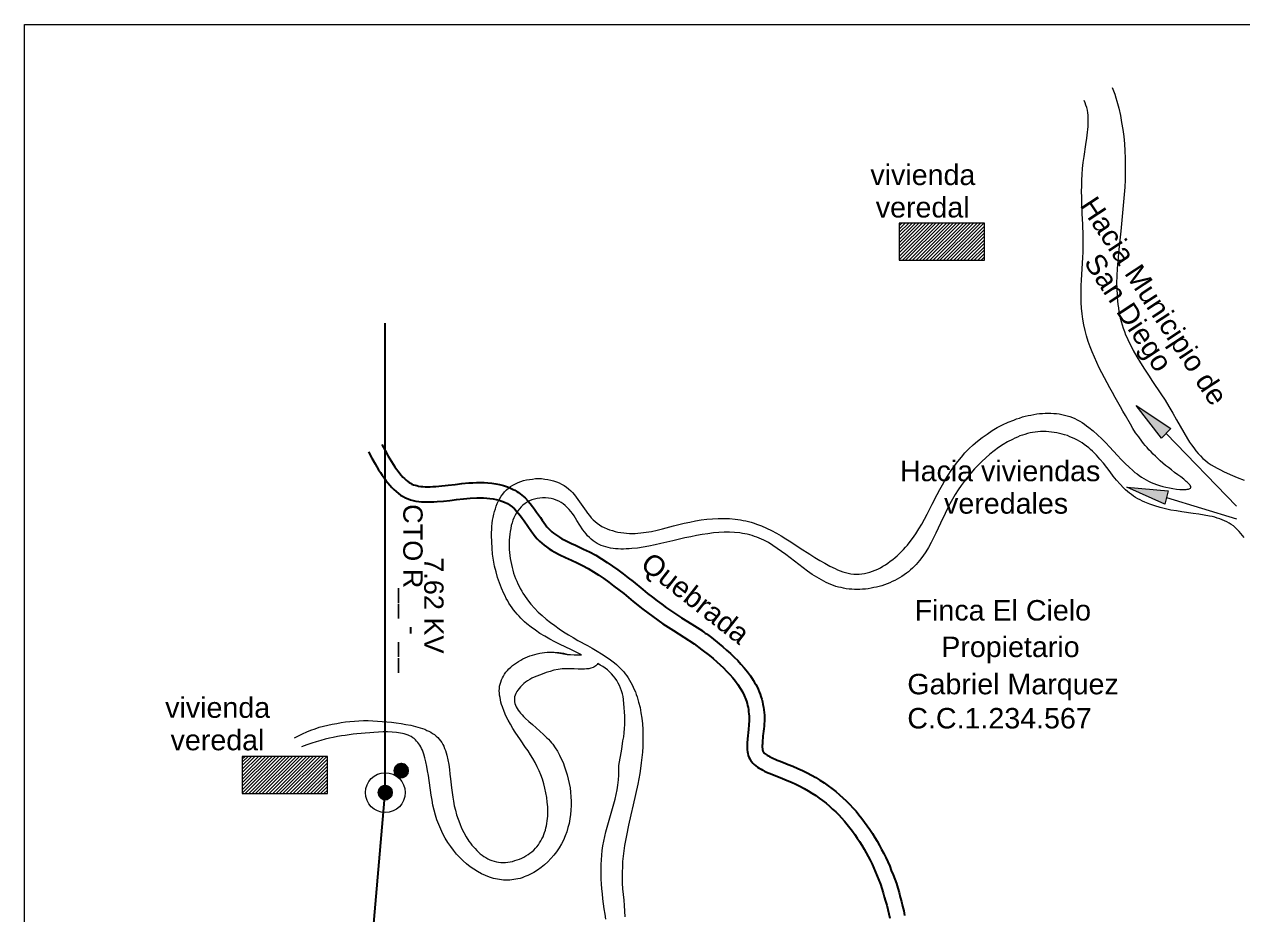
# Model space of a CAD drawing. Header units: millimetres. Extents: x 168 to 392, y 127 to 255.
# Drawn here: x 184.826 to 189.384, y 184.696 to 188.027 of the extents above; entities that cross this region are included whole.
import ezdxf

# ---------------------------------------------------------------- set-up
doc = ezdxf.new("R2010")
doc.units = ezdxf.units.MM
for name, color, linetype, lineweight in [('Bloque Poste', 8, 'Continuous', 25), ('Cartografia', 251, 'Continuous', 13), ('Esquemas', 7, 'Continuous', 13), ('Redes', 3, 'Continuous', 25), ('textos', 7, 'Continuous', 13), ('Via', 21, 'Continuous', 30)]:
    doc.layers.add(name, color=color, linetype=linetype, lineweight=lineweight)
doc.layers.add('Quebrada', color=130, linetype='Continuous')
doc.styles.add('Textos Catografia', font='arial.ttf')

msp = doc.modelspace()

# ---------------------------------------------------------------- linework, layer by layer
at = {"layer": 'Bloque Poste', "color": 251, "lineweight": 20, "true_color": 0x535353}
for centre, radius in [((186.1762, 185.15277), 0.07434), ((186.23581, 185.23493), 0.02613), ((186.1761, 185.15309), 0.02614)]:
    msp.add_circle(centre, radius, dxfattribs=at)
at = {"layer": 'Cartografia'}
for points in [[(188.09916, 187.28408), (188.09916, 187.14523), (188.41777, 187.14523), (188.41777, 187.28408)], [(188.09916, 187.28408), (188.09916, 187.14523), (188.41777, 187.14523), (188.41777, 187.28408)], [(189.08047, 186.47849), (188.98523, 186.60125), (189.11536, 186.51539)], [(189.09255, 186.23232), (188.95035, 186.29538), (189.1053, 186.28196)], [(186.26194, 185.2396), (186.2103, 185.2396), (186.20962, 185.2349), (186.26261, 185.2349)], [(186.26261, 185.2349), (186.20962, 185.2349), (186.2103, 185.2302), (186.26194, 185.2302)], [(186.2606, 185.24496), (186.21163, 185.24496), (186.2103, 185.2396), (186.26194, 185.2396)], [(186.26194, 185.2302), (186.2103, 185.2302), (186.21163, 185.22551), (186.2606, 185.22551)], [(186.25858, 185.24899), (186.21364, 185.24899), (186.21163, 185.24496), (186.2606, 185.24496)], [(186.2606, 185.22551), (186.21163, 185.22551), (186.21364, 185.22082), (186.25858, 185.22082)], [(186.25591, 185.25301), (186.21632, 185.25301), (186.21364, 185.24899), (186.25858, 185.24899)], [(186.25858, 185.22082), (186.21364, 185.22082), (186.21632, 185.21746), (186.25591, 185.21746)], [(186.25188, 185.25637), (186.22035, 185.25637), (186.21632, 185.25301), (186.25591, 185.25301)], [(186.24786, 185.25905), (186.22438, 185.25905), (186.22035, 185.25637), (186.25188, 185.25637)], [(186.24316, 185.26039), (186.22907, 185.26039), (186.22438, 185.25905), (186.24786, 185.25905)], [(186.23846, 185.26174), (186.23377, 185.26174), (186.22907, 185.26039), (186.24316, 185.26039)], [(186.19151, 185.17453), (186.15999, 185.17453), (186.15663, 185.17118), (186.19553, 185.17118)], [(186.18749, 185.17721), (186.16401, 185.17721), (186.15999, 185.17453), (186.19151, 185.17453)], [(186.18346, 185.17856), (186.1687, 185.17856), (186.16401, 185.17721), (186.18749, 185.17721)], [(186.17876, 185.17922), (186.17339, 185.17922), (186.1687, 185.17856), (186.18346, 185.17856)], [(186.25591, 185.21746), (186.21632, 185.21746), (186.22035, 185.21411), (186.25188, 185.21411)], [(186.25188, 185.21411), (186.22035, 185.21411), (186.22438, 185.21143), (186.24786, 185.21143)], [(186.24786, 185.21143), (186.22438, 185.21143), (186.22907, 185.20942), (186.24316, 185.20942)], [(186.24316, 185.20942), (186.22907, 185.20942), (186.23377, 185.20874), (186.23846, 185.20874)], [(186.20224, 185.15844), (186.14993, 185.15844), (186.14925, 185.15307), (186.20224, 185.15307)], [(186.20224, 185.15307), (186.14925, 185.15307), (186.14993, 185.14838), (186.20224, 185.14838)], [(186.2009, 185.16313), (186.15126, 185.16313), (186.14993, 185.15844), (186.20224, 185.15844)], [(186.20224, 185.14838), (186.14993, 185.14838), (186.15126, 185.14368), (186.2009, 185.14368)], [(186.19821, 185.16715), (186.15327, 185.16715), (186.15126, 185.16313), (186.2009, 185.16313)], [(186.2009, 185.14368), (186.15126, 185.14368), (186.15327, 185.13898), (186.19821, 185.13898)], [(186.19553, 185.17118), (186.15663, 185.17118), (186.15327, 185.16715), (186.19821, 185.16715)], [(186.19821, 185.13898), (186.15327, 185.13898), (186.15663, 185.13563), (186.19553, 185.13563)], [(186.19553, 185.13563), (186.15663, 185.13563), (186.15999, 185.13227), (186.19151, 185.13227)], [(186.19151, 185.13227), (186.15999, 185.13227), (186.16401, 185.12959), (186.18749, 185.12959)], [(186.18749, 185.12959), (186.16401, 185.12959), (186.1687, 185.12758), (186.18346, 185.12758)], [(186.18346, 185.12758), (186.1687, 185.12758), (186.17339, 185.12691), (186.17876, 185.12691)]]:
    msp.add_lwpolyline(points, close=True, dxfattribs=at)
for points in [[(188.09916, 187.27402), (188.10922, 187.28408)], [(188.09916, 187.26127), (188.12129, 187.28408)], [(188.09916, 187.24853), (188.1347, 187.28408)], [(188.09916, 187.23578), (188.14744, 187.28408)], [(188.09916, 187.22304), (188.16019, 187.28408)], [(188.09916, 187.21029), (188.17293, 187.28408)], [(188.09916, 187.19755), (188.18568, 187.28408)], [(188.09916, 187.1848), (188.19842, 187.28408)], [(188.09916, 187.17206), (188.21117, 187.28408)], [(188.09916, 187.15865), (188.22459, 187.28408)], [(188.09916, 187.14657), (188.23666, 187.28408)], [(188.11123, 187.14523), (188.24941, 187.28408)], [(188.1233, 187.14523), (188.26282, 187.28408)], [(188.13672, 187.14523), (188.27557, 187.28408)], [(188.14946, 187.14523), (188.28831, 187.28408)], [(188.16221, 187.14523), (188.30106, 187.28408)], [(188.17495, 187.14523), (188.31379, 187.28408)], [(188.18769, 187.14523), (188.32654, 187.28408)], [(188.20043, 187.14523), (188.33928, 187.28408)], [(188.21318, 187.14523), (188.3527, 187.28408)], [(188.22593, 187.14523), (188.36477, 187.28408)], [(188.23934, 187.14523), (188.37752, 187.28408)], [(188.25142, 187.14523), (188.39094, 187.28408)], [(188.26483, 187.14523), (188.40368, 187.28408)], [(188.27758, 187.14523), (188.41643, 187.28408)], [(188.29032, 187.14523), (188.41776, 187.27267)], [(188.30307, 187.14523), (188.41776, 187.25993)], [(188.31581, 187.14523), (188.41776, 187.24718)], [(188.32856, 187.14523), (188.41776, 187.23444)], [(188.3413, 187.14523), (188.41776, 187.2217)], [(188.35471, 187.14523), (188.41776, 187.20828)], [(188.36678, 187.14523), (188.41776, 187.19554)], [(188.37953, 187.14523), (188.41776, 187.18346)], [(188.39295, 187.14523), (188.41776, 187.17005)], [(188.40569, 187.14523), (188.41776, 187.1573)], [(189.09792, 186.4966), (189.36152, 186.22495)], [(189.09926, 186.25714), (189.36152, 186.17665)]]:
    msp.add_lwpolyline(points, dxfattribs=at)
at = {"layer": 'Cartografia', "color": 251, "lineweight": 20, "true_color": 0x535353}
msp.add_lwpolyline([(185.64081, 185.28856), (185.64081, 185.14971), (185.95943, 185.14971), (185.95943, 185.28856)], close=True, dxfattribs=at)
msp.add_lwpolyline([(185.64081, 185.28856), (185.64081, 185.14971), (185.95943, 185.14971), (185.95943, 185.28856)], close=True, dxfattribs=at)
at = {"layer": 'Cartografia', "lineweight": 20}
for points in [[(185.64081, 185.27917), (185.65021, 185.28856)], [(185.64081, 185.26643), (185.66295, 185.28856)], [(185.64081, 185.25368), (185.6757, 185.28856)], [(185.64081, 185.24094), (185.68844, 185.28856)], [(185.64081, 185.22819), (185.70119, 185.28856)], [(185.64081, 185.21477), (185.7146, 185.28856)], [(185.64081, 185.20203), (185.72734, 185.28856)], [(185.64081, 185.18928), (185.74009, 185.28856)], [(185.64081, 185.17655), (185.75283, 185.28856)], [(185.64081, 185.1638), (185.76558, 185.28856)], [(185.64081, 185.15106), (185.77832, 185.28856)], [(185.65222, 185.14971), (185.79106, 185.28856)], [(185.66496, 185.14971), (185.80381, 185.28856)], [(185.67771, 185.14971), (185.81655, 185.28856)], [(185.69045, 185.14971), (185.8293, 185.28856)], [(185.7032, 185.14971), (185.84271, 185.28856)], [(185.71594, 185.14971), (185.85545, 185.28856)], [(185.72935, 185.14971), (185.8682, 185.28856)], [(185.7421, 185.14971), (185.88094, 185.28856)], [(185.75484, 185.14971), (185.89369, 185.28856)], [(185.76759, 185.14971), (185.90643, 185.28856)], [(185.78033, 185.14971), (185.91918, 185.28856)], [(185.79307, 185.14971), (185.93193, 185.28856)], [(185.80582, 185.14971), (185.94467, 185.28856)], [(185.81857, 185.14971), (185.95742, 185.28856)], [(185.83131, 185.14971), (185.95942, 185.27783)], [(185.84473, 185.14971), (185.95942, 185.26442)], [(185.85747, 185.14971), (185.95942, 185.25167)], [(185.87021, 185.14971), (185.95942, 185.23893)], [(185.88295, 185.14971), (185.95942, 185.22618)], [(185.8957, 185.14971), (185.95942, 185.21344)], [(185.90845, 185.14971), (185.95942, 185.20069)], [(185.92119, 185.14971), (185.95942, 185.18795)], [(185.93394, 185.14971), (185.95942, 185.1752)], [(185.94668, 185.14971), (185.95942, 185.16246)]]:
    msp.add_lwpolyline(points, dxfattribs=at)
at = {"layer": 'Cartografia'}
for points in [[(189.08047, 186.47849), (188.98523, 186.60125), (189.11536, 186.51539)], [(189.09255, 186.23232), (188.95035, 186.29538), (189.1053, 186.28196)], [(186.2103, 185.2396), (186.26261, 185.2349), (186.20962, 185.2349)], [(186.26261, 185.2349), (186.20962, 185.2349), (186.26194, 185.2302)], [(186.20962, 185.2349), (186.26194, 185.2302), (186.2103, 185.2302)], [(186.21163, 185.24496), (186.26194, 185.2396), (186.2103, 185.2396)], [(186.26194, 185.2396), (186.2103, 185.2396), (186.26261, 185.2349)], [(186.26194, 185.2302), (186.2103, 185.2302), (186.2606, 185.22551)], [(186.2103, 185.2302), (186.2606, 185.22551), (186.21163, 185.22551)], [(186.21364, 185.24899), (186.2606, 185.24496), (186.21163, 185.24496)], [(186.2606, 185.24496), (186.21163, 185.24496), (186.26194, 185.2396)], [(186.2606, 185.22551), (186.21163, 185.22551), (186.25858, 185.22082)], [(186.21163, 185.22551), (186.25858, 185.22082), (186.21364, 185.22082)], [(186.21632, 185.25301), (186.25858, 185.24899), (186.21364, 185.24899)], [(186.25858, 185.24899), (186.21364, 185.24899), (186.2606, 185.24496)], [(186.25858, 185.22082), (186.21364, 185.22082), (186.25591, 185.21746)], [(186.21364, 185.22082), (186.25591, 185.21746), (186.21632, 185.21746)], [(186.22035, 185.25637), (186.25591, 185.25301), (186.21632, 185.25301)], [(186.25591, 185.25301), (186.21632, 185.25301), (186.25858, 185.24899)], [(186.22438, 185.25905), (186.25188, 185.25637), (186.22035, 185.25637)], [(186.25188, 185.25637), (186.22035, 185.25637), (186.25591, 185.25301)], [(186.22907, 185.26039), (186.24786, 185.25905), (186.22438, 185.25905)], [(186.24786, 185.25905), (186.22438, 185.25905), (186.25188, 185.25637)], [(186.23377, 185.26174), (186.24316, 185.26039), (186.22907, 185.26039)], [(186.24316, 185.26039), (186.22907, 185.26039), (186.24786, 185.25905)], [(186.23846, 185.26174), (186.23377, 185.26174), (186.24316, 185.26039)], [(186.15999, 185.17453), (186.19553, 185.17118), (186.15663, 185.17118)], [(186.16401, 185.17721), (186.19151, 185.17453), (186.15999, 185.17453)], [(186.19151, 185.17453), (186.15999, 185.17453), (186.19553, 185.17118)], [(186.1687, 185.17856), (186.18749, 185.17721), (186.16401, 185.17721)], [(186.18749, 185.17721), (186.16401, 185.17721), (186.19151, 185.17453)], [(186.17339, 185.17922), (186.18346, 185.17856), (186.1687, 185.17856)], [(186.18346, 185.17856), (186.1687, 185.17856), (186.18749, 185.17721)], [(186.17876, 185.17922), (186.17339, 185.17922), (186.18346, 185.17856)], [(186.25591, 185.21746), (186.21632, 185.21746), (186.25188, 185.21411)], [(186.21632, 185.21746), (186.25188, 185.21411), (186.22035, 185.21411)], [(186.25188, 185.21411), (186.22035, 185.21411), (186.24786, 185.21143)], [(186.22035, 185.21411), (186.24786, 185.21143), (186.22438, 185.21143)], [(186.24786, 185.21143), (186.22438, 185.21143), (186.24316, 185.20942)], [(186.22438, 185.21143), (186.24316, 185.20942), (186.22907, 185.20942)], [(186.24316, 185.20942), (186.22907, 185.20942), (186.23846, 185.20874)], [(186.22907, 185.20942), (186.23846, 185.20874), (186.23377, 185.20874)], [(186.14993, 185.15844), (186.20224, 185.15307), (186.14925, 185.15307)], [(186.20224, 185.15307), (186.14925, 185.15307), (186.20224, 185.14838)], [(186.14925, 185.15307), (186.20224, 185.14838), (186.14993, 185.14838)], [(186.15126, 185.16313), (186.20224, 185.15844), (186.14993, 185.15844)], [(186.20224, 185.15844), (186.14993, 185.15844), (186.20224, 185.15307)], [(186.20224, 185.14838), (186.14993, 185.14838), (186.2009, 185.14368)], [(186.14993, 185.14838), (186.2009, 185.14368), (186.15126, 185.14368)], [(186.15327, 185.16715), (186.2009, 185.16313), (186.15126, 185.16313)], [(186.2009, 185.16313), (186.15126, 185.16313), (186.20224, 185.15844)], [(186.2009, 185.14368), (186.15126, 185.14368), (186.19821, 185.13898)], [(186.15126, 185.14368), (186.19821, 185.13898), (186.15327, 185.13898)], [(186.15663, 185.17118), (186.19821, 185.16715), (186.15327, 185.16715)], [(186.19821, 185.16715), (186.15327, 185.16715), (186.2009, 185.16313)], [(186.19821, 185.13898), (186.15327, 185.13898), (186.19553, 185.13563)], [(186.15327, 185.13898), (186.19553, 185.13563), (186.15663, 185.13563)], [(186.19553, 185.17118), (186.15663, 185.17118), (186.19821, 185.16715)], [(186.19553, 185.13563), (186.15663, 185.13563), (186.19151, 185.13227)], [(186.15663, 185.13563), (186.19151, 185.13227), (186.15999, 185.13227)], [(186.19151, 185.13227), (186.15999, 185.13227), (186.18749, 185.12959)], [(186.15999, 185.13227), (186.18749, 185.12959), (186.16401, 185.12959)], [(186.18749, 185.12959), (186.16401, 185.12959), (186.18346, 185.12758)], [(186.16401, 185.12959), (186.18346, 185.12758), (186.1687, 185.12758)], [(186.18346, 185.12758), (186.1687, 185.12758), (186.17876, 185.12691)], [(186.1687, 185.12758), (186.17876, 185.12691), (186.17339, 185.12691)]]:
    msp.add_solid(points, dxfattribs=at)
at = {"layer": 'Esquemas'}
msp.add_lwpolyline([(184.82558, 188.02746), (191.69763, 188.02746), (191.69763, 181.04926), (184.82558, 181.04926)], close=True, dxfattribs=at)
at = {"layer": 'Quebrada', "lineweight": 25}
for points in [[(186.16266, 186.45568), (186.1754, 186.43288), (186.18749, 186.41142), (186.19352, 186.40136), (186.19956, 186.3913), (186.20559, 186.38123), (186.21163, 186.37185), (186.21767, 186.36312), (186.22438, 186.35507), (186.23042, 186.34702), (186.23577, 186.34032), (186.24181, 186.33361), (186.24786, 186.32757), (186.25389, 186.3222), (186.25993, 186.31751), (186.26529, 186.31349), (186.27066, 186.31013), (186.27603, 186.30745), (186.28139, 186.30477), (186.28743, 186.30275), (186.29413, 186.30141), (186.30084, 186.30007), (186.3089, 186.29873), (186.31694, 186.29806), (186.32566, 186.29739), (186.34444, 186.29739), (186.3545, 186.29806), (186.36523, 186.29873), (186.37664, 186.2994), (186.38804, 186.30074), (186.40011, 186.30208), (186.41152, 186.30343), (186.43701, 186.30611), (186.4625, 186.30946), (186.48933, 186.31147), (186.50341, 186.31214), (186.5175, 186.31281), (186.54568, 186.31281), (186.55976, 186.31147), (186.57451, 186.3108), (186.58927, 186.30812), (186.60402, 186.30544), (186.61811, 186.30208), (186.63287, 186.29671), (186.63957, 186.29403), (186.64695, 186.29068), (186.65434, 186.28732), (186.66104, 186.28397), (186.66775, 186.27995), (186.67513, 186.27525), (186.68117, 186.27056), (186.68721, 186.26587), (186.69324, 186.2605), (186.69928, 186.2558), (186.70934, 186.24507), (186.71873, 186.23433), (186.72745, 186.2236), (186.73483, 186.21288), (186.74221, 186.20214), (186.74958, 186.19208), (186.75629, 186.18202), (186.76299, 186.17263), (186.76903, 186.16323), (186.77507, 186.15518), (186.78111, 186.1478), (186.78782, 186.14042), (186.79318, 186.1344), (186.79922, 186.12903), (186.80592, 186.12366), (186.81263, 186.11829), (186.82069, 186.1136), (186.82807, 186.10823), (186.83678, 186.10286), (186.8455, 186.09884), (186.85489, 186.09348), (186.86495, 186.08878), (186.87501, 186.08409), (186.88508, 186.07938), (186.89581, 186.07469), (186.91794, 186.06397), (186.92934, 186.0586), (186.94075, 186.05323), (186.96355, 186.04116), (186.98501, 186.02774), (187.00581, 186.01432), (187.02661, 186.00024), (187.04673, 185.98615), (187.06618, 185.97139), (187.08497, 185.95664), (187.10308, 185.94256), (187.13997, 185.91304), (187.1574, 185.89828), (187.17552, 185.8842), (187.19295, 185.87078), (187.21107, 185.85804), (187.22851, 185.84463), (187.24728, 185.83188), (187.26607, 185.8198), (187.28484, 185.80705), (187.32375, 185.78291), (187.36266, 185.75877), (187.36601, 185.75609), (187.36869, 185.75408), (187.37339, 185.75005), (187.37809, 185.74669), (187.38144, 185.744), (187.39619, 185.73261), (187.42504, 185.70913), (187.43912, 185.69773), (187.45321, 185.68566), (187.4673, 185.67291), (187.48139, 185.66017), (187.49479, 185.64742), (187.50687, 185.63333), (187.51961, 185.61925), (187.53169, 185.60449), (187.54242, 185.58974), (187.55315, 185.57296), (187.55785, 185.56492), (187.56254, 185.55687), (187.56725, 185.54814), (187.57127, 185.53943), (187.57528, 185.53003), (187.57864, 185.52132), (187.58133, 185.51193), (187.58468, 185.50253), (187.58737, 185.49247), (187.58938, 185.48308), (187.59139, 185.47302), (187.59273, 185.46296), (187.5934, 185.45223), (187.59475, 185.44216), (187.59475, 185.4207), (187.59407, 185.41064), (187.5934, 185.40124), (187.59273, 185.39186), (187.59139, 185.38247), (187.59072, 185.37308), (187.58938, 185.36503), (187.58871, 185.35698), (187.58803, 185.34893), (187.58737, 185.34155), (187.58737, 185.33485), (187.58669, 185.32881), (187.58669, 185.32278), (187.58737, 185.31807), (187.58737, 185.31405), (187.58803, 185.31137), (187.58871, 185.30868), (187.58938, 185.30735), (187.58938, 185.30667), (187.59004, 185.30533), (187.59139, 185.30399), (187.59273, 185.30198), (187.59475, 185.29997), (187.59809, 185.29795), (187.60145, 185.29526), (187.60547, 185.29259), (187.61016, 185.28991), (187.61553, 185.28655), (187.62157, 185.28387), (187.62828, 185.28051), (187.63499, 185.27783), (187.64237, 185.27448), (187.64975, 185.27179), (187.66584, 185.26508), (187.68329, 185.25838), (187.70139, 185.25167), (187.7195, 185.24362), (187.73694, 185.23557), (187.75438, 185.22685), (187.77115, 185.21813), (187.78725, 185.20874), (187.80268, 185.19936), (187.8181, 185.18928), (187.83286, 185.17856), (187.84762, 185.16782), (187.86171, 185.15643), (187.87579, 185.14502), (187.88854, 185.13362), (187.90128, 185.12154), (187.91402, 185.10879), (187.92542, 185.09605), (187.9375, 185.0833), (187.94823, 185.0699), (187.95963, 185.05648), (187.9697, 185.04239), (187.97976, 185.02898), (187.98982, 185.01422), (187.99921, 185.00013), (188.00793, 184.98538), (188.01665, 184.97062), (188.02537, 184.95519), (188.03342, 184.94044), (188.04146, 184.92501), (188.04951, 184.90958), (188.05623, 184.89349), (188.06361, 184.87738), (188.06964, 184.86129), (188.07635, 184.84519), (188.08238, 184.82909), (188.08842, 184.81232), (188.09379, 184.79556), (188.09849, 184.77878), (188.10318, 184.76201), (188.10787, 184.74525), (188.1119, 184.7278), (188.11592, 184.71104), (188.11928, 184.6936)], [(186.11303, 186.42751), (186.12577, 186.4047), (186.13784, 186.38257), (186.15126, 186.36111), (186.15797, 186.35038), (186.16468, 186.34032), (186.17139, 186.33025), (186.17876, 186.32087), (186.18547, 186.31147), (186.19286, 186.30275), (186.2009, 186.29403), (186.20827, 186.28665), (186.21632, 186.27927), (186.22505, 186.2719), (186.2331, 186.26587), (186.24249, 186.2605), (186.25188, 186.2558), (186.26126, 186.25177), (186.27066, 186.24841), (186.28072, 186.24574), (186.29079, 186.24372), (186.30151, 186.24171), (186.31224, 186.24104), (186.32365, 186.24038), (186.34646, 186.24038), (186.35786, 186.24104), (186.36993, 186.24171), (186.39408, 186.24372), (186.41823, 186.2464), (186.44304, 186.24976), (186.46853, 186.25245), (186.49335, 186.25446), (186.51884, 186.2558), (186.54365, 186.2558), (186.55573, 186.25513), (186.56781, 186.25378), (186.5792, 186.25177), (186.59129, 186.24976), (186.60201, 186.24708), (186.61275, 186.24306), (186.62281, 186.23903), (186.63287, 186.23433), (186.64226, 186.22829), (186.65098, 186.22159), (186.65903, 186.21421), (186.66707, 186.20616), (186.67446, 186.19745), (186.68184, 186.18872), (186.68854, 186.17934), (186.69592, 186.16927), (186.72275, 186.1297), (186.73012, 186.1203), (186.73751, 186.11159), (186.74489, 186.10219), (186.75293, 186.09415), (186.76166, 186.0861), (186.77038, 186.07872), (186.77977, 186.07201), (186.78916, 186.0653), (186.79922, 186.05926), (186.80861, 186.0539), (186.8294, 186.0425), (186.85087, 186.03243), (186.87233, 186.02237), (186.8938, 186.01231), (186.91459, 186.00225), (186.93538, 185.99151), (186.95483, 185.97944), (186.97496, 185.9667), (186.99374, 185.95395), (187.01253, 185.93987), (187.0313, 185.92578), (187.06819, 185.89762), (187.10374, 185.8681), (187.13997, 185.83926), (187.15874, 185.82517), (187.17753, 185.81176), (187.19631, 185.79767), (187.21509, 185.78492), (187.254, 185.75943), (187.2929, 185.73462), (187.33248, 185.7098), (187.36064, 185.68767), (187.38881, 185.66553), (187.40291, 185.65412), (187.41632, 185.64273), (187.42906, 185.63064), (187.44114, 185.61925), (187.45321, 185.60718), (187.46529, 185.5951), (187.47602, 185.58236), (187.48608, 185.56961), (187.49547, 185.55687), (187.50419, 185.54345), (187.51223, 185.53003), (187.51895, 185.51595), (187.52498, 185.5012), (187.52766, 185.49448), (187.52967, 185.48644), (187.53169, 185.47906), (187.5337, 185.47169), (187.53504, 185.46363), (187.53571, 185.45558), (187.53705, 185.44753), (187.53772, 185.43948), (187.53772, 185.42271), (187.53639, 185.40595), (187.53504, 185.3885), (187.53102, 185.35429), (187.52967, 185.33753), (187.52967, 185.32143), (187.53035, 185.31338), (187.53102, 185.306), (187.53236, 185.2993), (187.5337, 185.29192), (187.53639, 185.28588), (187.53973, 185.27917), (187.54309, 185.2738), (187.54711, 185.26776), (187.55182, 185.2624), (187.55651, 185.2577), (187.56254, 185.25301), (187.56858, 185.24831), (187.57528, 185.2443), (187.582, 185.24027), (187.58938, 185.23624), (187.59675, 185.23221), (187.61219, 185.22551), (187.62895, 185.21881), (187.66249, 185.20539), (187.67993, 185.19868), (187.69602, 185.19197), (187.71212, 185.18393), (187.72755, 185.17655), (187.74298, 185.1685), (187.75841, 185.15978), (187.77249, 185.15106), (187.78658, 185.14166), (187.79999, 185.13227), (187.81274, 185.12288), (187.82548, 185.11283), (187.83823, 185.10209), (187.84964, 185.09136), (187.86171, 185.08063), (187.8731, 185.06922), (187.88384, 185.05782), (187.89457, 185.04574), (187.90464, 185.03367), (187.9147, 185.02093), (187.92408, 185.00818), (187.93347, 184.99611), (187.9422, 184.98269), (187.95091, 184.96928), (187.95963, 184.95586), (187.96769, 184.94178), (187.97507, 184.92769), (187.98311, 184.91361), (187.99049, 184.89952), (187.99787, 184.88476), (188.0039, 184.87001), (188.01062, 184.85525), (188.01665, 184.83982), (188.02269, 184.82507), (188.02873, 184.80964), (188.03409, 184.79421), (188.03879, 184.77812), (188.04348, 184.76269), (188.04818, 184.74659), (188.05287, 184.73116), (188.05623, 184.71507), (188.06025, 184.69896), (188.06361, 184.68286)]]:
    msp.add_lwpolyline(points, dxfattribs=at)
at = {"layer": 'Redes'}
for points in [[(186.1761, 185.15309), (186.17608, 186.90912)], [(185.91314, 182.12793), (186.1762, 185.15277)]]:
    msp.add_lwpolyline(points, dxfattribs=at)
at = {"layer": 'Via', "lineweight": 20}
for points in [[(188.89602, 187.79117), (188.90072, 187.77843), (188.90541, 187.76569), (188.90943, 187.75227), (188.91346, 187.73952), (188.92084, 187.71336), (188.92687, 187.68653), (188.93156, 187.66037), (188.93627, 187.63355), (188.93961, 187.60738), (188.9423, 187.58055), (188.94365, 187.55372), (188.94431, 187.52689), (188.94498, 187.50006), (188.94498, 187.47256), (188.94431, 187.44573), (188.94297, 187.41823), (188.94096, 187.3914), (188.93895, 187.3639), (188.93358, 187.30889), (188.92822, 187.25322), (188.92218, 187.19755), (188.91949, 187.17005), (188.91681, 187.14187), (188.9148, 187.11437), (188.91346, 187.08687), (188.91279, 187.05937), (188.91346, 187.03254), (188.91412, 187.01913), (188.9148, 187.00571), (188.91547, 186.99296), (188.91748, 186.97956), (188.91949, 186.96681), (188.9215, 186.95339), (188.92352, 186.94065), (188.92621, 186.9279), (188.92955, 186.91516), (188.93358, 186.90309), (188.9376, 186.89034), (188.9423, 186.87827), (188.94633, 186.8662), (188.9517, 186.85412), (188.95705, 186.84204), (188.96309, 186.83065), (188.97517, 186.80717), (188.98858, 186.78369), (189.002, 186.76088), (189.01676, 186.73741), (189.03219, 186.7146), (189.04694, 186.69112), (189.07846, 186.64484), (189.09389, 186.62137), (189.10865, 186.59789), (189.12274, 186.57307), (189.13682, 186.54825), (189.15024, 186.5241), (189.16432, 186.49996), (189.17841, 186.47648), (189.18512, 186.46441), (189.19317, 186.45367), (189.20122, 186.44294), (189.20926, 186.43222), (189.21731, 186.42215), (189.2267, 186.41276), (189.23542, 186.40337), (189.24549, 186.39531), (189.25554, 186.38727), (189.26696, 186.37989), (189.27768, 186.37318), (189.28909, 186.36648), (189.30116, 186.36044), (189.31323, 186.3544), (189.33805, 186.343), (189.36354, 186.33226), (189.3897, 186.32153)], [(186.80258, 185.67828), (186.8294, 185.67425), (186.84282, 185.67224), (186.85623, 185.67023), (186.86965, 185.66956), (186.88307, 185.66888), (186.90989, 185.66888), (186.87032, 185.68834), (186.83008, 185.70712), (186.81062, 185.71718), (186.79184, 185.72724), (186.77305, 185.73797), (186.75495, 185.74871), (186.73818, 185.7601), (186.72141, 185.77218), (186.70531, 185.78492), (186.69727, 185.79164), (186.69055, 185.79834), (186.68317, 185.80572), (186.67647, 185.8131), (186.66909, 185.82047), (186.66305, 185.82852), (186.65635, 185.83658), (186.65031, 185.84463), (186.64494, 185.85334), (186.63891, 185.86207), (186.63422, 185.87012), (186.62885, 185.87951), (186.62414, 185.88889), (186.61945, 185.89828), (186.61074, 185.91774), (186.60336, 185.93719), (186.59598, 185.95799), (186.59061, 185.97877), (186.58525, 186.00024), (186.58121, 186.02237), (186.57787, 186.04518), (186.57586, 186.06799), (186.57451, 186.09079), (186.57384, 186.11427), (186.57384, 186.12567), (186.57451, 186.13774), (186.57519, 186.14915), (186.57652, 186.16055), (186.57787, 186.17196), (186.57988, 186.18269), (186.58189, 186.19409), (186.58457, 186.20415), (186.58793, 186.21489), (186.59129, 186.22495), (186.59531, 186.23501), (186.6, 186.2444), (186.6047, 186.25378), (186.61006, 186.26184), (186.61611, 186.26988), (186.62213, 186.27794), (186.62951, 186.28532), (186.63689, 186.29202), (186.64494, 186.29806), (186.65367, 186.30343), (186.66305, 186.30879), (186.67312, 186.31349), (186.68317, 186.31751), (186.69391, 186.32019), (186.70464, 186.32288), (186.71537, 186.32489), (186.72678, 186.32623), (186.73818, 186.32757), (186.76098, 186.32757), (186.77305, 186.32623), (186.78379, 186.32489), (186.7952, 186.3222), (186.80592, 186.31952), (186.81666, 186.31617), (186.82672, 186.31214), (186.8361, 186.30745), (186.8455, 186.30208), (186.85422, 186.29605), (186.86227, 186.29001), (186.87032, 186.28263), (186.87702, 186.27525), (186.8844, 186.2672), (186.89044, 186.25848), (186.90319, 186.24104), (186.91526, 186.2236), (186.92733, 186.20616), (186.93337, 186.19811), (186.94007, 186.18939), (186.94612, 186.18134), (186.9535, 186.17397), (186.96087, 186.16726), (186.96892, 186.16055), (186.97764, 186.15452), (186.98636, 186.14915), (186.99575, 186.14446), (187.00581, 186.14042), (187.0152, 186.13641), (187.02593, 186.13305), (187.036, 186.13036), (187.04673, 186.12768), (187.05747, 186.12634), (187.06819, 186.125), (187.07893, 186.12366), (187.08966, 186.12299), (187.11112, 186.12299), (187.12118, 186.12366), (187.13191, 186.12433), (187.15271, 186.12702), (187.17283, 186.13036), (187.19363, 186.13506), (187.21375, 186.13976), (187.254, 186.15049), (187.29492, 186.16055), (187.3157, 186.16524), (187.33717, 186.16995), (187.35797, 186.17329), (187.37943, 186.17598), (187.40089, 186.17733), (187.42168, 186.17866), (187.44315, 186.17866), (187.46394, 186.17799), (187.48541, 186.17598), (187.50553, 186.17329), (187.51559, 186.17128), (187.52565, 186.16927), (187.53571, 186.16726), (187.54578, 186.16458), (187.55584, 186.16122), (187.56523, 186.15787), (187.58401, 186.15049), (187.60279, 186.14243), (187.62157, 186.13372), (187.63968, 186.12366), (187.6578, 186.1136), (187.67524, 186.10286), (187.69335, 186.09147), (187.72889, 186.06799), (187.76511, 186.04518), (187.78323, 186.03311), (187.802, 186.0217), (187.82079, 186.01098), (187.83957, 186.00024), (187.85902, 185.99085), (187.86841, 185.98615), (187.87847, 185.9828), (187.88854, 185.97877), (187.89859, 185.97609), (187.90866, 185.97341), (187.91872, 185.97139), (187.92878, 185.97073), (187.93884, 185.97006), (187.9489, 185.97006), (187.95896, 185.97139), (187.96902, 185.97274), (187.97908, 185.97475), (187.98915, 185.97743), (187.99921, 185.98146), (188.00927, 185.98549), (188.01867, 185.98951), (188.02873, 185.9942), (188.03812, 185.99957), (188.0475, 186.00561), (188.05689, 186.01164), (188.06562, 186.01835), (188.07501, 186.02506), (188.08373, 186.03243), (188.09178, 186.03914), (188.09982, 186.04719), (188.10787, 186.05457), (188.11525, 186.06262), (188.1233, 186.07067), (188.13, 186.07872), (188.13672, 186.08744), (188.14946, 186.10421), (188.16154, 186.12165), (188.17293, 186.13976), (188.18367, 186.15787), (188.19373, 186.17598), (188.20379, 186.19409), (188.22258, 186.23165), (188.24135, 186.26854), (188.25074, 186.28665), (188.2608, 186.30477), (188.27154, 186.32355), (188.28227, 186.34099), (188.29367, 186.35843), (188.30575, 186.37519), (188.3185, 186.39197), (188.33191, 186.40806), (188.34532, 186.42416), (188.36008, 186.43892), (188.37551, 186.45435), (188.39227, 186.46843), (188.40971, 186.48185), (188.42782, 186.49459), (188.44661, 186.50734), (188.46606, 186.51874), (188.48618, 186.52947), (188.50698, 186.53886), (188.52778, 186.54691), (188.5385, 186.55094), (188.54923, 186.55429), (188.55997, 186.55832), (188.5707, 186.561), (188.58143, 186.56367), (188.59216, 186.56569), (188.6029, 186.5677), (188.61363, 186.56971), (188.62436, 186.57106), (188.63509, 186.57172), (188.64583, 186.5724), (188.65656, 186.57307), (188.66662, 186.5724), (188.67735, 186.57172), (188.68741, 186.57106), (188.69814, 186.56971), (188.7082, 186.5677), (188.71759, 186.56569), (188.72765, 186.56301), (188.73772, 186.55966), (188.74711, 186.5563), (188.7565, 186.55228), (188.76521, 186.54758), (188.77461, 186.54221), (188.78333, 186.53752), (188.79205, 186.53148), (188.8001, 186.52545), (188.80882, 186.51941), (188.82492, 186.50599), (188.84101, 186.49191), (188.85711, 186.47715), (188.87187, 186.46172), (188.88663, 186.4463), (188.91614, 186.41476), (188.93023, 186.39935), (188.94498, 186.38458), (188.95907, 186.37117), (188.97383, 186.35775), (188.98121, 186.35105), (188.98926, 186.34501), (188.9973, 186.33898), (189.00535, 186.33361), (189.01408, 186.32824), (189.02279, 186.32355), (189.03219, 186.31818), (189.04157, 186.31349), (189.05164, 186.30946), (189.06237, 186.30544), (189.07377, 186.30208), (189.08518, 186.29873), (189.09725, 186.29538), (189.10999, 186.29269), (189.1234, 186.29068), (189.13615, 186.28867), (189.14956, 186.28732), (189.15627, 186.28732), (189.16164, 186.28665), (189.16768, 186.28665), (189.17304, 186.28732), (189.17707, 186.288), (189.1811, 186.28867), (189.18444, 186.28933), (189.18713, 186.29068), (189.18914, 186.29202), (189.18981, 186.29403), (189.19048, 186.29605), (189.18981, 186.29873), (189.18847, 186.30141), (189.18645, 186.30409), (189.18377, 186.30745), (189.18042, 186.3108), (189.17707, 186.31415), (189.17304, 186.31751), (189.16835, 186.32153), (189.16365, 186.32556), (189.15292, 186.33427), (189.14152, 186.34233), (189.12944, 186.35105), (189.11805, 186.36044), (189.10663, 186.36916), (189.0959, 186.3772), (189.08584, 186.38593), (189.07578, 186.39464), (189.06639, 186.40337), (189.05767, 186.41142), (189.04895, 186.41947), (189.04157, 186.42751), (189.03352, 186.43556), (189.02682, 186.44361), (189.01944, 186.45166), (189.0134, 186.45971), (189.0067, 186.46777), (188.99529, 186.48386), (188.98389, 186.49929), (188.97383, 186.51539), (188.96443, 186.53148), (188.94566, 186.56367), (188.93627, 186.57978), (188.92754, 186.59654), (188.91748, 186.61399), (188.90742, 186.63143), (188.89736, 186.64953), (188.8873, 186.66765), (188.87724, 186.68576), (188.86785, 186.70454), (188.85779, 186.72332), (188.84773, 186.74277), (188.839, 186.76223), (188.83029, 186.78168), (188.82156, 186.8018), (188.81418, 186.82125), (188.80681, 186.84137), (188.8001, 186.86217), (188.79474, 186.88229), (188.79004, 186.90309), (188.78601, 186.92388), (188.78333, 186.94467), (188.78132, 186.96546), (188.78065, 186.98693), (188.77998, 187.00772), (188.77998, 187.02852), (188.78065, 187.04999), (188.78132, 187.07077), (188.78601, 187.15462), (188.78736, 187.17542), (188.78736, 187.23713), (188.78601, 187.27804), (188.784, 187.31963), (188.78267, 187.36054), (188.78199, 187.38134), (188.78132, 187.40213), (188.78199, 187.42292), (188.78199, 187.44439), (188.78333, 187.46585), (188.78534, 187.48799), (188.78736, 187.51012), (188.7907, 187.53293), (188.79742, 187.57854), (188.80144, 187.60135), (188.80412, 187.62348), (188.80546, 187.63421), (188.80613, 187.64495), (188.80681, 187.65568), (188.80681, 187.67714), (188.80613, 187.6872), (188.8048, 187.6966), (188.80345, 187.70666), (188.80077, 187.71605), (188.79808, 187.72477), (188.79474, 187.73416), (188.7907, 187.74221)], [(189.39037, 186.10756), (189.37763, 186.12299), (189.37091, 186.13036), (189.36354, 186.13774), (189.35683, 186.14446), (189.34946, 186.15049), (189.3414, 186.15586), (189.33335, 186.16122), (189.3253, 186.16591), (189.31659, 186.16995), (189.3072, 186.17397), (189.29847, 186.17733), (189.28909, 186.18001), (189.27969, 186.18335), (189.26963, 186.18536), (189.26024, 186.18738), (189.24012, 186.19141), (189.21999, 186.19476), (189.1992, 186.19745), (189.15694, 186.20348), (189.13615, 186.20683), (189.11602, 186.21019), (189.09524, 186.21489), (189.07578, 186.21958), (189.05566, 186.22562), (189.03688, 186.23232), (189.01877, 186.23903), (189.01004, 186.24306), (189.00133, 186.24775), (188.99261, 186.25245), (188.98389, 186.25714), (188.97584, 186.26251), (188.96846, 186.26787), (188.96041, 186.27391), (188.95303, 186.27995), (188.94566, 186.28599), (188.93895, 186.29269), (188.92553, 186.30678), (188.91279, 186.32153), (188.90004, 186.33696), (188.88797, 186.35306), (188.86382, 186.38525), (188.85041, 186.40068), (188.83699, 186.41544), (188.83029, 186.42282), (188.82291, 186.43019), (188.81552, 186.43691), (188.80814, 186.44294), (188.8001, 186.44965), (188.79138, 186.45568), (188.78333, 186.46105), (188.77461, 186.46642), (188.76589, 186.47179), (188.7565, 186.47648), (188.74711, 186.4805), (188.73772, 186.48453), (188.72833, 186.48855), (188.71827, 186.49124), (188.70888, 186.49459), (188.69882, 186.4966), (188.68876, 186.49861), (188.67869, 186.50062), (188.66863, 186.50197), (188.65857, 186.5033), (188.64851, 186.50398), (188.62839, 186.50398), (188.61832, 186.5033), (188.60827, 186.50197), (188.5982, 186.50062), (188.58881, 186.49861), (188.57942, 186.49593), (188.56936, 186.49325), (188.55997, 186.49056), (188.55058, 186.48721), (188.54118, 186.48318), (188.53179, 186.47916), (188.52307, 186.47447), (188.50497, 186.46574), (188.48819, 186.45502), (188.47075, 186.44361), (188.45466, 186.43154), (188.43856, 186.41879), (188.42313, 186.40605), (188.40837, 186.39197), (188.39429, 186.37788), (188.38087, 186.3638), (188.36746, 186.34837), (188.35471, 186.33361), (188.34264, 186.31751), (188.33057, 186.30141), (188.31916, 186.28532), (188.3091, 186.26787), (188.29904, 186.2511), (188.28898, 186.233), (188.27959, 186.21556), (188.27088, 186.19745), (188.25342, 186.16055), (188.23666, 186.12366), (188.22727, 186.10555), (188.21855, 186.08811), (188.20849, 186.07), (188.19842, 186.0539), (188.18769, 186.03713), (188.17562, 186.0217), (188.16891, 186.01432), (188.16287, 186.00627), (188.15617, 185.99957), (188.14879, 185.99286), (188.14141, 185.98615), (188.13404, 185.97944), (188.12598, 185.97341), (188.11726, 185.96737), (188.10922, 185.96201), (188.1005, 185.95664), (188.09178, 185.95127), (188.08238, 185.94658), (188.07299, 185.94256), (188.06361, 185.93786), (188.05355, 185.93383), (188.04415, 185.93048), (188.03409, 185.92713), (188.02402, 185.92445), (188.01396, 185.92176), (188.0039, 185.91975), (187.99384, 185.91774), (187.98311, 185.91572), (187.97306, 185.91438), (187.96232, 185.91371), (187.95226, 185.91304), (187.93146, 185.91304), (187.9214, 185.91371), (187.91134, 185.91438), (187.90128, 185.91572), (187.89122, 185.91774), (187.88183, 185.91975), (187.87177, 185.92176), (187.86237, 185.92445), (187.85298, 185.9278), (187.8436, 185.93115), (187.83487, 185.93518), (187.82548, 185.9392), (187.80804, 185.94859), (187.7906, 185.95865), (187.77316, 185.96938), (187.7564, 185.98146), (187.7403, 185.99353), (187.70743, 186.01835), (187.67524, 186.04317), (187.65913, 186.05524), (187.64303, 186.06665), (187.62627, 186.07805), (187.6095, 186.08811), (187.59273, 186.09683), (187.58401, 186.10085), (187.57528, 186.10487), (187.56657, 186.10891), (187.55785, 186.11159), (187.54846, 186.11494), (187.53973, 186.11762), (187.53035, 186.11964), (187.52163, 186.12165), (187.51223, 186.12299), (187.50285, 186.12433), (187.4834, 186.12634), (187.46394, 186.12702), (187.44449, 186.12702), (187.42437, 186.12567), (187.40424, 186.12433), (187.38345, 186.12165), (187.36199, 186.11829), (187.34052, 186.11427), (187.31906, 186.11024), (187.29693, 186.10555), (187.25265, 186.09481), (187.20771, 186.08475), (187.18558, 186.08006), (187.16277, 186.07536), (187.1413, 186.07134), (187.11984, 186.06799), (187.09837, 186.06598), (187.08831, 186.0653), (187.07759, 186.06463), (187.06752, 186.06397), (187.05747, 186.06397), (187.0474, 186.06463), (187.03801, 186.0653), (187.02862, 186.06598), (187.01923, 186.06799), (187.01051, 186.07), (187.00179, 186.07201), (186.99307, 186.07469), (186.98435, 186.07737), (186.9763, 186.0814), (186.96892, 186.08543), (186.96087, 186.09012), (186.9535, 186.09481), (186.94679, 186.10085), (186.94007, 186.10689), (186.93337, 186.1136), (186.92733, 186.12097), (186.9213, 186.12835), (186.91593, 186.13641), (186.90452, 186.15317), (186.89313, 186.17128), (186.88239, 186.18805), (186.87635, 186.19677), (186.87032, 186.20482), (186.86362, 186.2122), (186.8569, 186.22025), (186.84953, 186.22696), (186.84215, 186.233), (186.83409, 186.23836), (186.82538, 186.24306), (186.81598, 186.24708), (186.8066, 186.25044), (186.79653, 186.25312), (186.78647, 186.25446), (186.77574, 186.2558), (186.76501, 186.2558), (186.75495, 186.25513), (186.74422, 186.25312), (186.73483, 186.2511), (186.72477, 186.24775), (186.71537, 186.2444), (186.70733, 186.2397), (186.69928, 186.23433), (186.69123, 186.22897), (186.68452, 186.22226), (186.67848, 186.21489), (186.67244, 186.20751), (186.66707, 186.19946), (186.66172, 186.19073), (186.65769, 186.18134), (186.65367, 186.17196), (186.65098, 186.16189), (186.64762, 186.15183), (186.64561, 186.1411), (186.6436, 186.13036), (186.64159, 186.11964), (186.64092, 186.10823), (186.64025, 186.09683), (186.63957, 186.08543), (186.63957, 186.07403), (186.64025, 186.06262), (186.64092, 186.05122), (186.64226, 186.03981), (186.6436, 186.02842), (186.64561, 186.01701), (186.6483, 186.00627), (186.65031, 185.99555), (186.65367, 185.98481), (186.65635, 185.97408), (186.6597, 185.96402), (186.66373, 185.95395), (186.66775, 185.94457), (186.67178, 185.9345), (186.67647, 185.92578), (186.68117, 185.91639), (186.68653, 185.907), (186.69123, 185.89896), (186.6966, 185.89024), (186.70866, 185.87414), (186.72074, 185.85804), (186.73416, 185.84328), (186.74824, 185.82852), (186.76299, 185.81511), (186.77776, 185.80236), (186.79385, 185.78962), (186.80995, 185.77754), (186.82672, 185.76547), (186.84349, 185.75474), (186.8616, 185.74334), (186.87903, 185.73328), (186.89715, 185.72254), (186.93337, 185.7031), (186.95081, 185.69303), (186.96892, 185.6823), (186.98569, 185.67224), (187.00245, 185.6615), (187.01856, 185.6501), (187.03399, 185.63803), (187.04136, 185.63199), (187.04874, 185.62529), (187.05545, 185.61857), (187.06149, 185.61187), (187.06819, 185.60449), (187.07423, 185.59711), (187.08027, 185.58974), (187.08497, 185.58169), (187.09033, 185.57296), (187.09503, 185.56492), (187.09972, 185.5562), (187.10374, 185.54747), (187.10777, 185.53876), (187.11179, 185.52937), (187.11515, 185.51997), (187.1185, 185.51058), (187.12387, 185.49113), (187.12923, 185.47169), (187.13259, 185.45155), (187.13594, 185.43077), (187.13796, 185.40997), (187.13929, 185.3885), (187.13997, 185.36772), (187.13997, 185.32545), (187.13796, 185.30466), (187.13661, 185.28454), (187.13392, 185.26375), (187.13124, 185.24362), (187.12856, 185.22417), (187.12454, 185.20405), (187.12118, 185.18459), (187.11246, 185.14635), (187.10374, 185.10746), (187.09503, 185.06922), (187.0863, 185.03099), (187.07825, 184.99275), (187.0749, 184.9733), (187.07155, 184.95453), (187.06886, 184.93507), (187.06618, 184.91494), (187.06417, 184.8955), (187.0635, 184.87537), (187.06216, 184.85525), (187.06216, 184.83446), (187.06283, 184.81366), (187.06417, 184.79287), (187.06819, 184.75061), (187.07021, 184.72982), (187.07155, 184.70903), (187.07222, 184.68823)], [(185.836, 185.35765), (185.85144, 185.3657), (185.86686, 185.37308), (185.88229, 185.37979), (185.89772, 185.38649), (185.91314, 185.39186), (185.92924, 185.39722), (185.94534, 185.40124), (185.96143, 185.40528), (185.97754, 185.4093), (185.9943, 185.41198), (186.0104, 185.41467), (186.02717, 185.41735), (186.04395, 185.41868), (186.06071, 185.4207), (186.07748, 185.42137), (186.09492, 185.42204), (186.11169, 185.42204), (186.12913, 185.42137), (186.14657, 185.4207), (186.16401, 185.41936), (186.18145, 185.41802), (186.19956, 185.41601), (186.217, 185.41399), (186.23511, 185.41131), (186.25322, 185.40796), (186.27133, 185.4046), (186.28944, 185.40058), (186.30688, 185.39521), (186.31493, 185.39253), (186.32365, 185.38985), (186.33103, 185.38583), (186.33908, 185.38247), (186.34646, 185.37844), (186.35316, 185.37442), (186.35987, 185.36973), (186.36658, 185.36436), (186.37261, 185.35899), (186.37798, 185.35296), (186.38267, 185.34692), (186.38737, 185.34021), (186.3914, 185.33284), (186.39542, 185.32612), (186.3981, 185.31807), (186.40146, 185.31003), (186.40414, 185.30131), (186.40615, 185.29325), (186.41017, 185.27582), (186.41353, 185.2577), (186.41621, 185.2396), (186.41823, 185.22215), (186.42024, 185.20471), (186.42427, 185.17051), (186.42628, 185.15307), (186.42896, 185.13631), (186.43097, 185.1202), (186.43433, 185.10344), (186.43835, 185.08666), (186.44304, 185.0699), (186.44841, 185.05379), (186.45445, 185.03703), (186.46183, 185.02025), (186.46988, 185.00349), (186.47927, 184.9874), (186.48933, 184.97129), (186.49469, 184.96392), (186.50006, 184.95654), (186.50609, 184.94982), (186.51213, 184.94312), (186.51817, 184.93641), (186.52488, 184.93037), (186.53158, 184.92434), (186.5383, 184.91898), (186.545, 184.91428), (186.55238, 184.90958), (186.55976, 184.90556), (186.56713, 184.90154), (186.57519, 184.89885), (186.58324, 184.89617), (186.59195, 184.89416), (186.6, 184.89281), (186.60805, 184.89147), (186.62616, 184.89147), (186.63488, 184.89281), (186.6436, 184.89416), (186.65232, 184.8955), (186.66104, 184.89818), (186.66976, 184.90086), (186.67848, 184.90422), (186.68653, 184.90757), (186.69458, 184.9116), (186.70263, 184.91629), (186.71068, 184.92099), (186.71739, 184.92635), (186.72477, 184.93172), (186.73147, 184.93775), (186.73818, 184.94447), (186.74355, 184.9505), (186.74891, 184.95787), (186.7536, 184.96525), (186.7583, 184.97196), (186.76233, 184.98001), (186.76635, 184.9874), (186.76903, 184.99611), (186.77239, 185.00416), (186.77507, 185.01221), (186.77708, 185.02093), (186.7791, 185.02898), (186.78044, 185.0377), (186.78178, 185.04709), (186.78379, 185.06453), (186.78379, 185.10008), (186.78245, 185.11752), (186.78044, 185.13496), (186.77708, 185.1524), (186.77373, 185.16916), (186.76903, 185.18594), (186.76434, 185.2027), (186.7583, 185.21881), (186.75159, 185.2349), (186.74489, 185.24966), (186.73684, 185.26508), (186.72879, 185.27985), (186.7194, 185.2946), (186.71068, 185.30868), (186.70129, 185.3221), (186.68184, 185.35028), (186.66238, 185.37911), (186.65367, 185.39321), (186.64428, 185.40862), (186.63555, 185.42405), (186.6275, 185.44015), (186.6208, 185.45692), (186.6141, 185.4737), (186.61141, 185.48241), (186.60873, 185.49113), (186.60671, 185.49985), (186.60537, 185.50857), (186.60402, 185.51729), (186.60336, 185.52534), (186.60268, 185.53406), (186.60336, 185.54212), (186.60402, 185.55083), (186.60604, 185.55888), (186.60805, 185.56626), (186.61074, 185.57431), (186.6141, 185.58169), (186.61811, 185.58906), (186.62281, 185.59577), (186.6275, 185.60315), (186.63287, 185.60986), (186.63891, 185.61589), (186.64561, 185.62193), (186.65232, 185.62797), (186.6597, 185.63333), (186.66707, 185.6387), (186.67513, 185.64339), (186.68317, 185.64876), (186.69123, 185.65279), (186.69994, 185.65681), (186.70866, 185.66083), (186.71739, 185.66419), (186.72678, 185.66755), (186.73617, 185.67023), (186.74489, 185.67224), (186.75428, 185.67425), (186.76299, 185.67626), (186.77239, 185.67693), (186.78178, 185.67828), (186.80861, 185.67828), (186.81733, 185.6776), (186.82605, 185.67693), (186.83477, 185.67559), (186.84349, 185.67425), (186.86026, 185.67023)]]:
    msp.add_lwpolyline(points, dxfattribs=at)
msp.add_lwpolyline([(187.00112, 184.67951), (186.99911, 184.69829), (186.99575, 184.71774), (186.99307, 184.73653), (186.99038, 184.75531), (186.98837, 184.77409), (186.98636, 184.79287), (186.98501, 184.81099), (186.98435, 184.82909), (186.98368, 184.8472), (186.98368, 184.88343), (186.98501, 184.90086), (186.98636, 184.91898), (186.9877, 184.93641), (186.99038, 184.95385), (186.99374, 184.97129), (186.9971, 184.98873), (187.00179, 185.00617), (187.00581, 185.02361), (187.01118, 185.04105), (187.02124, 185.07593), (187.0313, 185.11081), (187.036, 185.12825), (187.04003, 185.14569), (187.04337, 185.1638), (187.04673, 185.18124), (187.04874, 185.20002), (187.05009, 185.21813), (187.05009, 185.24496), (187.04941, 185.24966), (187.05009, 185.25368), (187.06081, 185.31539), (187.0655, 185.34625), (187.06819, 185.36167), (187.06954, 185.3771), (187.07087, 185.39253), (187.07222, 185.40796), (187.07222, 185.43948), (187.07155, 185.45491), (187.07021, 185.47034), (187.06752, 185.5012, 0.2560301), (186.97093, 185.63535), (186.96892, 185.63266), (186.96624, 185.62931), (186.96355, 185.62663), (186.9602, 185.62462), (186.95685, 185.62261), (186.9535, 185.62126), (186.94544, 185.61857), (186.93739, 185.61656), (186.92934, 185.61589), (186.9213, 185.61523), (186.91325, 185.61455), (186.89782, 185.61523), (186.88239, 185.61589), (186.86764, 185.61656), (186.84483, 185.61656), (186.83745, 185.61589), (186.8227, 185.61388), (186.80727, 185.61052), (186.79251, 185.6065), (186.77776, 185.60181), (186.76299, 185.59644), (186.73281, 185.58504), (186.72477, 185.58101), (186.71672, 185.57632), (186.70866, 185.57095), (186.70129, 185.56626), (186.69458, 185.56089), (186.68787, 185.55486), (186.68184, 185.54882), (186.67647, 185.54278), (186.67178, 185.53675), (186.66775, 185.53071), (186.6644, 185.524), (186.66172, 185.51796), (186.6597, 185.51126), (186.65903, 185.50521), (186.65903, 185.49919), (186.6597, 185.49247), (186.66104, 185.48644), (186.66305, 185.4804), (186.66574, 185.4737), (186.66909, 185.46765), (186.67312, 185.46161), (186.67781, 185.45558), (186.6825, 185.44954), (186.68854, 185.44351), (186.69391, 185.43747), (186.69994, 185.43143), (186.71336, 185.41936), (186.72678, 185.40729), (186.74086, 185.39521), (186.75428, 185.38314), (186.76836, 185.3704), (186.78111, 185.35832), (186.78715, 185.35229), (186.79251, 185.34557), (186.79788, 185.33954), (186.80258, 185.3335), (186.81196, 185.32009), (186.82001, 185.30735), (186.82807, 185.29325), (186.83477, 185.27917), (186.84147, 185.26508), (186.84684, 185.24966), (186.85221, 185.2349), (186.8569, 185.21881), (186.86093, 185.20338), (186.86428, 185.18727), (186.86764, 185.17051), (186.86965, 185.15441), (186.871, 185.13764), (186.87166, 185.12087), (186.87166, 185.1041), (186.871, 185.08733), (186.86965, 185.07057), (186.86696, 185.05447), (186.86362, 185.0377), (186.85959, 185.02227), (186.85489, 185.00617), (186.84953, 184.99074), (186.84282, 184.97531), (186.83544, 184.96056), (186.82672, 184.9458), (186.81733, 184.93172), (186.80727, 184.91898), (186.79586, 184.90623), (186.78446, 184.89416), (186.77239, 184.88275), (186.75897, 184.87202), (186.74555, 184.86263), (186.73215, 184.8539), (186.71739, 184.84586), (186.71, 184.84318), (186.70263, 184.83982), (186.69525, 184.83714), (186.68787, 184.83446), (186.68049, 184.83177), (186.67244, 184.82976), (186.66506, 184.82842), (186.65769, 184.82708), (186.64963, 184.8264), (186.64226, 184.82574), (186.63422, 184.82507), (186.62683, 184.82507), (186.61879, 184.82574), (186.61141, 184.8264), (186.60402, 184.82708), (186.59598, 184.82842), (186.5886, 184.83043), (186.58121, 184.83177), (186.5658, 184.83647), (186.55103, 184.84251), (186.53628, 184.84921), (186.52152, 184.85726), (186.50744, 184.86598), (186.49402, 184.87537), (186.4806, 184.88611), (186.46786, 184.89751), (186.45512, 184.90958), (186.44304, 184.923), (186.43164, 184.93708), (186.42091, 184.95117), (186.41017, 184.9666), (186.40079, 184.98203), (186.39207, 184.99812), (186.38335, 185.01556), (186.37597, 185.033), (186.36926, 185.05045), (186.3639, 185.06855), (186.35853, 185.08666), (186.3545, 185.10545), (186.35115, 185.12422), (186.34779, 185.14301), (186.34511, 185.16178), (186.33975, 185.19868), (186.33774, 185.2168), (186.33438, 185.23423), (186.33169, 185.251), (186.32835, 185.26776), (186.32431, 185.28319), (186.3203, 185.29728), (186.31761, 185.30466), (186.31493, 185.31137), (186.31224, 185.31741), (186.3089, 185.32411), (186.30554, 185.33015), (186.30151, 185.33551), (186.29816, 185.34088), (186.29347, 185.34557), (186.28876, 185.35028), (186.28407, 185.35497), (186.2787, 185.35832), (186.27335, 185.36235), (186.2673, 185.36503), (186.26126, 185.36772), (186.25456, 185.3704), (186.24718, 185.37241), (186.24048, 185.37442), (186.2331, 185.37576), (186.22505, 185.3771), (186.21767, 185.37777), (186.20157, 185.37911), (186.1848, 185.37979), (186.16803, 185.37979), (186.15059, 185.37911), (186.13382, 185.37777), (186.11772, 185.37643), (186.10096, 185.37509), (186.08553, 185.37375), (186.0701, 185.37241), (186.05534, 185.37106), (186.02583, 185.36704), (186.01174, 185.36503), (185.99699, 185.36235), (185.98156, 185.35899), (185.9668, 185.3563), (185.95071, 185.35229), (185.93461, 185.34759), (185.91784, 185.3429), (185.90107, 185.33753), (185.88229, 185.33149), (185.87289, 185.32813), (185.86283, 185.32411)], format="xyb", dxfattribs=at)

# ---------------------------------------------------------------- texts
at = {"layer": 'textos', "char_height": 0.076625, "attachment_point": 7, "style": 'Textos Catografia'}
for s, insert in [('vivienda', (187.99142, 187.42509)), ('veredal', (188.01155, 187.30369)), ('Hacia viviendas', (188.10208, 186.31694)), ('veredales', (188.26709, 186.19554)), ('Finca El Cielo', (188.15675, 185.79562)), ('Propietario', (188.25665, 185.63683)), ('Gabriel Marquez\\PC.C.1.234.567', (188.12952, 185.39182)), ('vivienda', (185.35265, 185.43159)), ('veredal', (185.37277, 185.31018))]:
    msp.add_mtext(s, dxfattribs=dict(at, insert=insert))
at = {"layer": 'textos', "attachment_point": 7, "style": 'Textos Catografia'}
for s, insert, char_height, rotation in [('Hacia Municipio de', (188.75338, 187.33715), 0.076625, 303.2999), ('San Diego', (188.7684, 187.12472), 0.076625, 303.2999), ('CTO R__ - __', (186.22236, 186.23223), 0.0725018, 270), ('Quebrada', (187.11328, 185.98079), 0.076625, 321.89925), ('7.62 KV', (186.32061, 186.03351), 0.072502, 270)]:
    msp.add_mtext(s, dxfattribs=dict(at, insert=insert, char_height=char_height, rotation=rotation))

doc.saveas('drawing.dxf')
